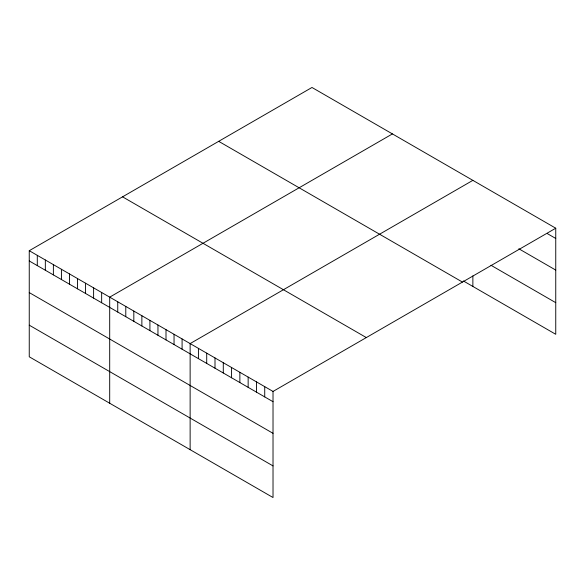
<?xml version="1.0" encoding="UTF-8"?>
<svg xmlns="http://www.w3.org/2000/svg" width="585" height="585" viewBox="0 0 585 585"><rect width="100%" height="100%" fill="white"/><g stroke="black" fill="none" stroke-linecap="round" stroke-linejoin="round"><path stroke-width="0.88" d="M555.75 228.208L273.019 391.438L273.019 497.528L29.25 356.791L29.25 250.702L311.98 87.472L555.75 228.208L555.75 334.298L463.364 280.954M392.425 133.914L109.695 297.151L109.695 403.233M472.87 180.355L190.132 343.592L190.132 449.682M547.465 233.678L555.75 238.468M518.829 248.771L555.75 270.087M490.954 265.261L555.75 302.672M218.68 141.336L462.45 282.072M122.55 196.838L366.32 337.574M29.25 250.702L273.019 391.438M29.25 260.961L273.019 401.698M29.25 292.588L273.019 433.324M29.25 325.172L273.019 465.909M472.87 275.901L472.87 286.445M264.727 386.656L264.727 396.915M256.442 381.873L256.442 392.133M248.15 377.084L248.15 387.343M239.865 372.301L239.865 382.561M231.572 367.519L231.572 377.778M223.287 362.729L223.287 372.989M215.002 357.947L215.002 368.206M206.71 353.164L206.71 363.417M198.425 348.375L198.425 358.634M182.089 338.949L182.089 349.208M174.045 334.306L174.045 344.558M166.001 329.655L166.001 339.914M157.957 325.011L157.957 335.271M149.914 320.368L149.914 330.627M141.87 315.724L141.87 325.984M133.826 311.081L133.826 321.34M125.782 306.438L125.782 316.697M117.739 301.794L117.739 312.054M101.651 292.5L101.651 302.759M93.607 287.857L93.607 298.116M85.564 283.213L85.564 293.473M77.512 278.57L77.512 288.829M69.469 273.926L69.469 284.186M61.425 269.283L61.425 279.542M53.381 264.639L53.381 274.899M45.337 259.996L45.337 270.255M37.294 255.345L37.294 265.605"/></g></svg>
